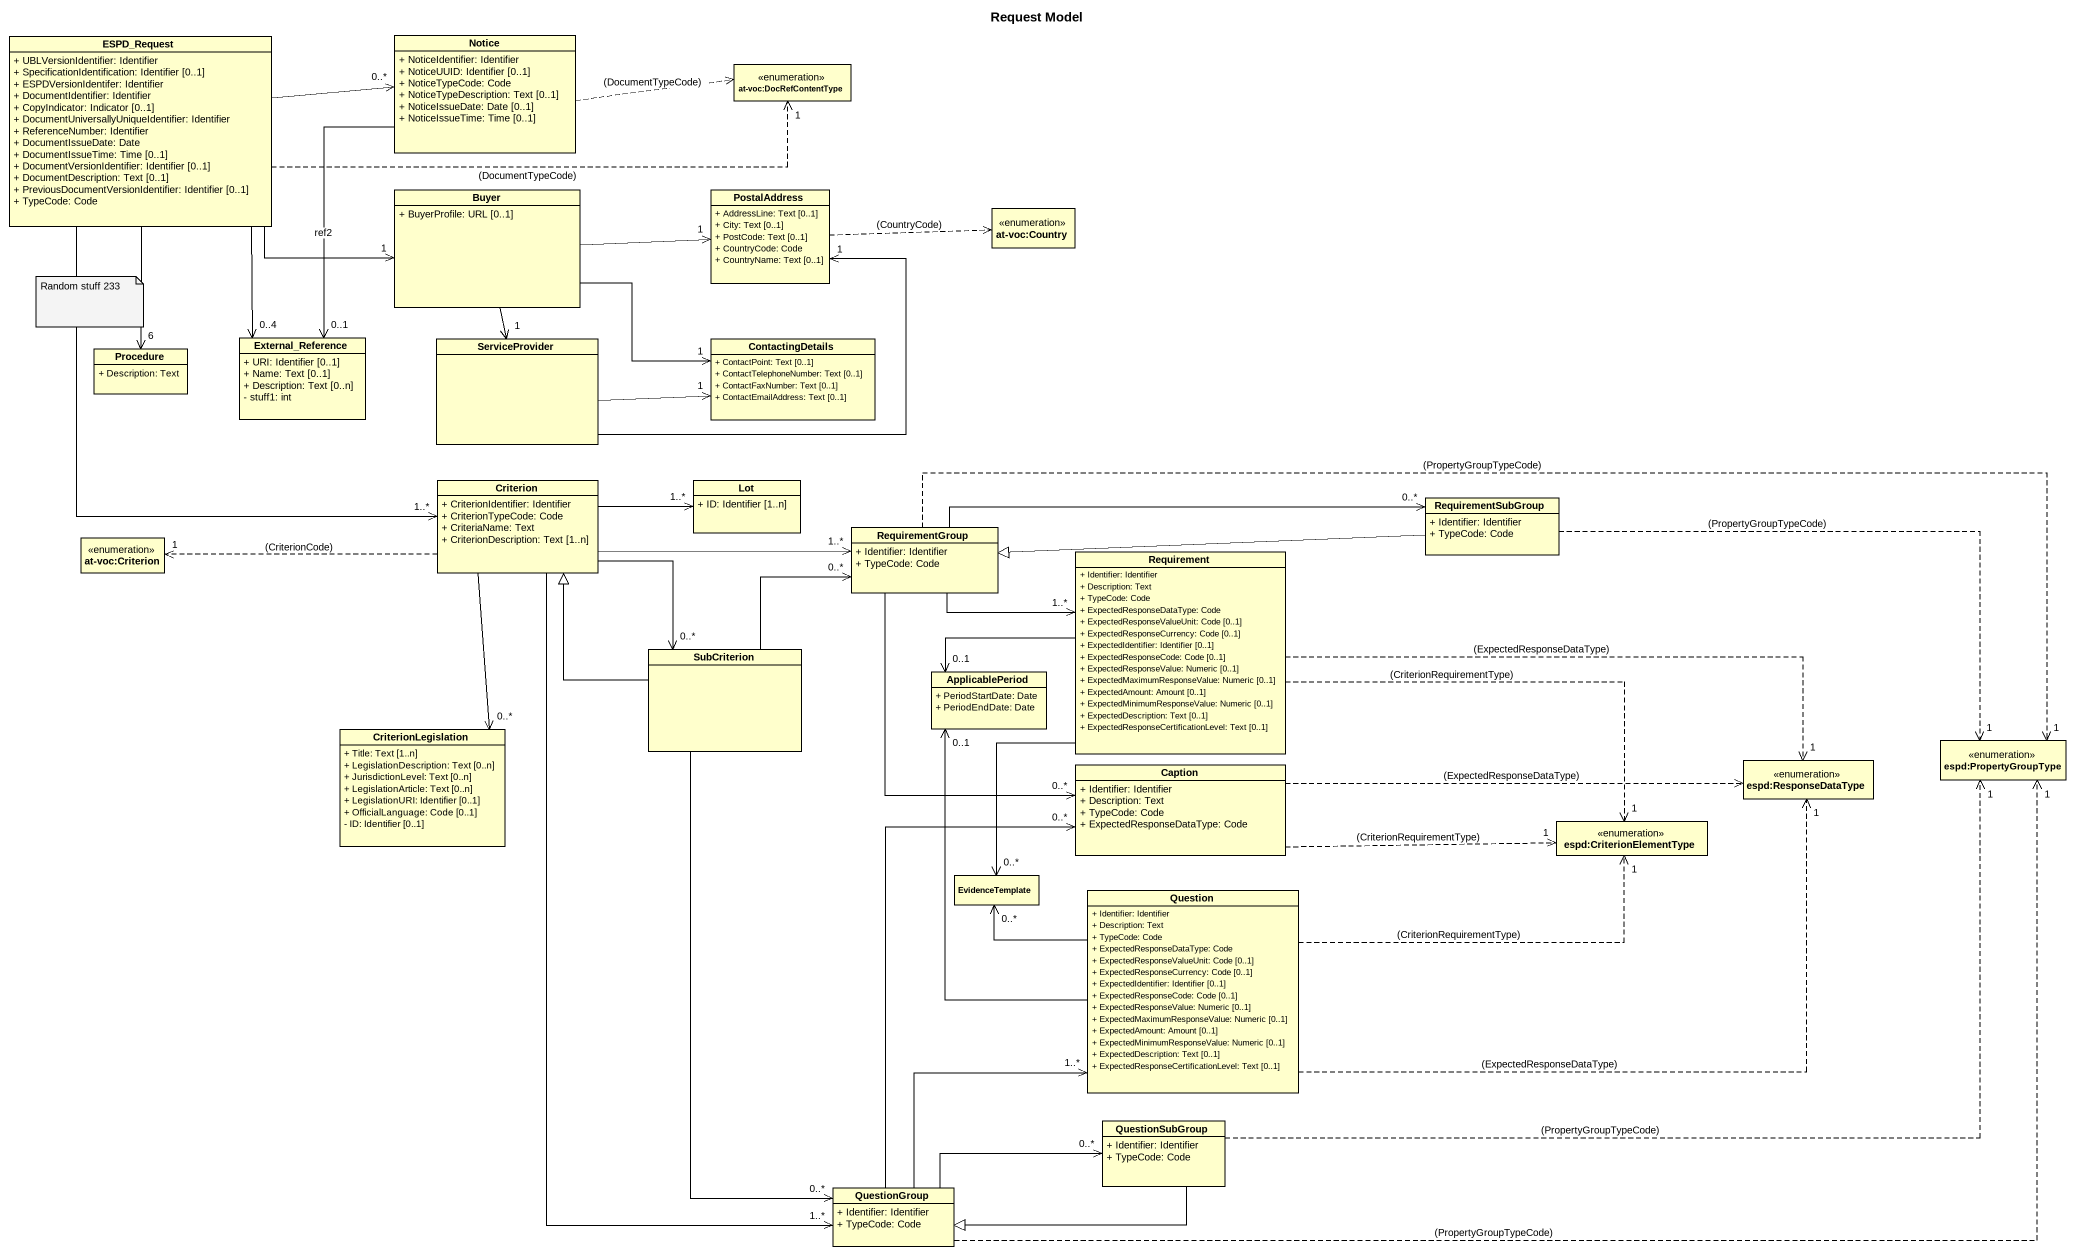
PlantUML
@startuml
title Request Model
hide circle
hide empty members
skinparam classAttributeIconSize 0
class ESPD_Request {
  + UBLVersionIdentifier: Identifier
  + SpecificationIdentification: Identifier [0..1]
  + ESPDVersionIdentifer: Identifier
  + DocumentIdentifier: Identifier
  + CopyIndicator: Indicator [0..1]
  + DocumentUniversallyUniqueIdentifier: Identifier
  + ReferenceNumber: Identifier
  + DocumentIssueDate: Date
  + DocumentIssueTime: Time [0..1]
  + DocumentVersionIdentifier: Identifier [0..1]
  + DocumentDescription: Text [0..1]
  + PreviousDocumentVersionIdentifier: Identifier [0..1]
  + TypeCode: Code
}
class Notice {
  + NoticeIdentifier: Identifier
  + NoticeUUID: Identifier [0..1]
  + NoticeTypeCode: Code
  + NoticeTypeDescription: Text [0..1]
  + NoticeIssueDate: Date [0..1]
  + NoticeIssueTime: Time [0..1]
}
enum "at-voc:DocRefContentType" as at_voc_DocRefContentType
class Buyer {
  + BuyerProfile: URL [0..1]
}
class PostalAddress {
  + AddressLine: Text [0..1]
  + City: Text [0..1]
  + PostCode: Text [0..1]
  + CountryCode: Code
  + CountryName: Text [0..1]
}
enum "at-voc:Country" as at_voc_Country
class Procedure {
  + Description: Text
}
class External_Reference {
  + URI: Identifier [0..1]
  + Name: Text [0..1]
  + Description: Text [0..n]
  - stuff1: int
}
class ServiceProvider
class ContactingDetails {
  + ContactPoint: Text [0..1]
  + ContactTelephoneNumber: Text [0..1]
  + ContactFaxNumber: Text [0..1]
  + ContactEmailAddress: Text [0..1]
}
class Criterion {
  + CriterionIdentifier: Identifier
  + CriterionTypeCode: Code
  + CriteriaName: Text
  + CriterionDescription: Text [1..n]
}
class Lot {
  + ID: Identifier [1..n]
}
class RequirementSubGroup {
  + Identifier: Identifier
  + TypeCode: Code
}
enum "at-voc:Criterion" as at_voc_Criterion
class RequirementGroup {
  + Identifier: Identifier
  + TypeCode: Code
}
class Requirement {
  + Identifier: Identifier
  + Description: Text
  + TypeCode: Code
  + ExpectedResponseDataType: Code
  + ExpectedResponseValueUnit: Code [0..1]
  + ExpectedResponseCurrency: Code [0..1]
  + ExpectedIdentifier: Identifier [0..1]
  + ExpectedResponseCode: Code [0..1]
  + ExpectedResponseValue: Numeric [0..1]
  + ExpectedMaximumResponseValue: Numeric [0..1]
  + ExpectedAmount: Amount [0..1]
  + ExpectedMinimumResponseValue: Numeric [0..1]
  + ExpectedDescription: Text [0..1]
  + ExpectedResponseCertificationLevel: Text [0..1]
}
class SubCriterion
class ApplicablePeriod {
  + PeriodStartDate: Date
  + PeriodEndDate: Date
}
class CriterionLegislation {
  + Title: Text [1..n]
  + LegislationDescription: Text [0..n]
  + JurisdictionLevel: Text [0..n]
  + LegislationArticle: Text [0..n]
  + LegislationURI: Identifier [0..1]
  + OfficialLanguage: Code [0..1]
  - ID: Identifier [0..1]
}
enum "espd:PropertyGroupType" as espd_PropertyGroupType
class "Caption" as Caption_ {
  + Identifier: Identifier
  + Description: Text
  + TypeCode: Code
  + ExpectedResponseDataType: Code
}
enum "espd:ResponseDataType" as espd_ResponseDataType
enum "espd:CriterionElementType" as espd_CriterionElementType
class EvidenceTemplate
class Question {
  + Identifier: Identifier
  + Description: Text
  + TypeCode: Code
  + ExpectedResponseDataType: Code
  + ExpectedResponseValueUnit: Code [0..1]
  + ExpectedResponseCurrency: Code [0..1]
  + ExpectedIdentifier: Identifier [0..1]
  + ExpectedResponseCode: Code [0..1]
  + ExpectedResponseValue: Numeric [0..1]
  + ExpectedMaximumResponseValue: Numeric [0..1]
  + ExpectedAmount: Amount [0..1]
  + ExpectedMinimumResponseValue: Numeric [0..1]
  + ExpectedDescription: Text [0..1]
  + ExpectedResponseCertificationLevel: Text [0..1]
}
class QuestionSubGroup {
  + Identifier: Identifier
  + TypeCode: Code
}
class QuestionGroup {
  + Identifier: Identifier
  + TypeCode: Code
}
ESPD_Request -right-> "0..*" Notice
ESPD_Request .right.> "1" at_voc_DocRefContentType : (DocumentTypeCode)
ESPD_Request -right-> "1" Buyer
ESPD_Request --> "6" Procedure
ESPD_Request --> "0..4" External_Reference
ESPD_Request --> "1..*" Criterion
Notice .right.> at_voc_DocRefContentType : (DocumentTypeCode)
Notice --> "0..1" External_Reference : ref2
Buyer -right-> "1" PostalAddress
Buyer --> "1" ServiceProvider
Buyer -right-> "1" ContactingDetails
PostalAddress .right.> at_voc_Country : (CountryCode)
ServiceProvider -up-> "1" PostalAddress
ServiceProvider -right-> "1" ContactingDetails
Criterion -right-> "1..*" Lot
Criterion .left.> "1" at_voc_Criterion : (CriterionCode)
Criterion -right-> "1..*" RequirementGroup
Criterion --> "0..*" SubCriterion
Criterion --> "0..*" CriterionLegislation
Criterion --> "1..*" QuestionGroup
RequirementSubGroup -left-|> RequirementGroup
RequirementSubGroup .right.> "1" espd_PropertyGroupType : (PropertyGroupTypeCode)
RequirementGroup -right-> "0..*" RequirementSubGroup
RequirementGroup -right-> "1..*" Requirement
RequirementGroup .right.> "1" espd_PropertyGroupType : (PropertyGroupTypeCode)
RequirementGroup --> "0..*" Caption_
Requirement -left-> "0..1" ApplicablePeriod
Requirement .right.> "1" espd_ResponseDataType : (ExpectedResponseDataType)
Requirement .right.> "1" espd_CriterionElementType : (CriterionRequirementType)
Requirement --> "0..*" EvidenceTemplate
SubCriterion -up-|> Criterion
SubCriterion -up-> "0..*" RequirementGroup
SubCriterion --> "0..*" QuestionGroup
Caption_ .right.> espd_ResponseDataType : (ExpectedResponseDataType)
Caption_ .right.> "1" espd_CriterionElementType : (CriterionRequirementType)
Question -up-> "0..1" ApplicablePeriod
Question .right.> "1" espd_ResponseDataType : (ExpectedResponseDataType)
Question .right.> "1" espd_CriterionElementType : (CriterionRequirementType)
Question -left-> "0..*" EvidenceTemplate
QuestionSubGroup .right.> "1" espd_PropertyGroupType : (PropertyGroupTypeCode)
QuestionSubGroup -left-|> QuestionGroup
QuestionGroup .right.> "1" espd_PropertyGroupType : (PropertyGroupTypeCode)
QuestionGroup -up-> "0..*" Caption_
QuestionGroup -up-> "1..*" Question
QuestionGroup -right-> "0..*" QuestionSubGroup
note as N1
  Random stuff 233
end note
@enduml
